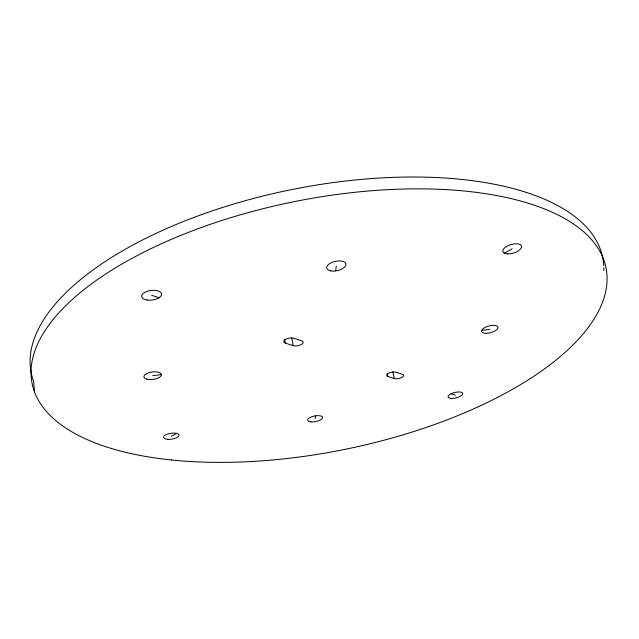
<?xml version="1.0" encoding="UTF-8"?>
<svg xmlns="http://www.w3.org/2000/svg" width="639" height="639" viewBox="0 0 639 639"><rect width="100%" height="100%" fill="white"/><g stroke="black" fill="none" stroke-linecap="round" stroke-linejoin="round"><path stroke-width="0.96" d="M315.139 418.801L315.554 415.821M335.635 270.92L336.306 266.032M171.316 436.245L176.54 433.37M504.379 253.156L512.19 248.867M152.681 375.724L161.427 374.526M481.638 330.459L489.762 329.341M285.282 343.055L293.173 345.627A5.863 2.532 -10.8 0 0 301.32 344.509A5.863 2.532 -10.8 0 0 301.672 340.827L293.804 338.215A5.903 2.572 -10.7 0 0 285.561 339.325A5.903 2.572 -10.7 0 0 285.282 343.055L284.579 339.285M387.833 376.435L394.359 378.552A5.336 2.093 -12.7 0 0 401.683 377.513A5.336 2.093 -12.7 0 0 402.57 374.35L396.068 372.194A5.368 2.117 -12.6 0 0 388.664 373.232A5.368 2.117 -12.6 0 0 387.833 376.435L387.194 373.559M151.651 295.306L159.111 297.758M451.086 393.76L455.423 395.19M392.849 371.898L394.359 378.552M291.751 338.119L293.173 345.627M34.53 391.987L33.619 381.371A291.496 128.175 -11.4 0 1 290.785 189.759A291.496 128.175 -11.4 0 1 603.727 265.664M603.799 267.605A291.496 128.175 -11.4 0 1 603.799 270.521M171.412 459.976A292.726 126.426 -11.4 0 0 607.05 280.601A292.726 126.426 -11.4 0 0 178.664 236.278A292.726 126.426 -11.4 0 0 171.412 459.976M507.917 253.883A9.697 4.425 -16.5 0 0 521.56 246.446A9.697 4.425 -16.5 0 0 507.102 246.159A9.697 4.425 -16.5 0 0 507.917 253.883M450.711 398.353A7.58 2.788 -13.6 0 0 462.716 394.135A7.58 2.788 -13.6 0 0 452.843 393.033A7.58 2.788 -13.6 0 0 450.711 398.353M147.17 300.034A10.032 4.816 -7.2 0 0 161.587 294.028A10.032 4.816 -7.2 0 0 146.139 291.751A10.032 4.816 -7.2 0 0 147.17 300.034M167.737 439.32A7.86 2.955 -8.3 0 0 179.088 435.119A7.86 2.955 -8.3 0 0 167.106 434.24A7.86 2.955 -8.3 0 0 167.737 439.32M486.135 333.31A8.499 3.459 -14.9 0 0 498.013 327.272A8.499 3.459 -14.9 0 0 485.161 327.384A8.499 3.459 -14.9 0 0 486.135 333.31M311.001 421.884A7.612 2.852 -11 0 0 322.615 417.714A7.612 2.852 -11 0 0 311.784 416.748A7.612 2.852 -11 0 0 311.001 421.884M146.858 379.143A8.834 3.722 -7.6 0 0 161.26 375.516A8.834 3.722 -7.6 0 0 149.901 372.449A8.834 3.722 -7.6 0 0 146.858 379.143M330.834 270.872A9.825 4.745 -12.2 0 0 345.931 264.794A9.825 4.745 -12.2 0 0 332.144 262.317A9.825 4.745 -12.2 0 0 330.834 270.872"/></g></svg>
